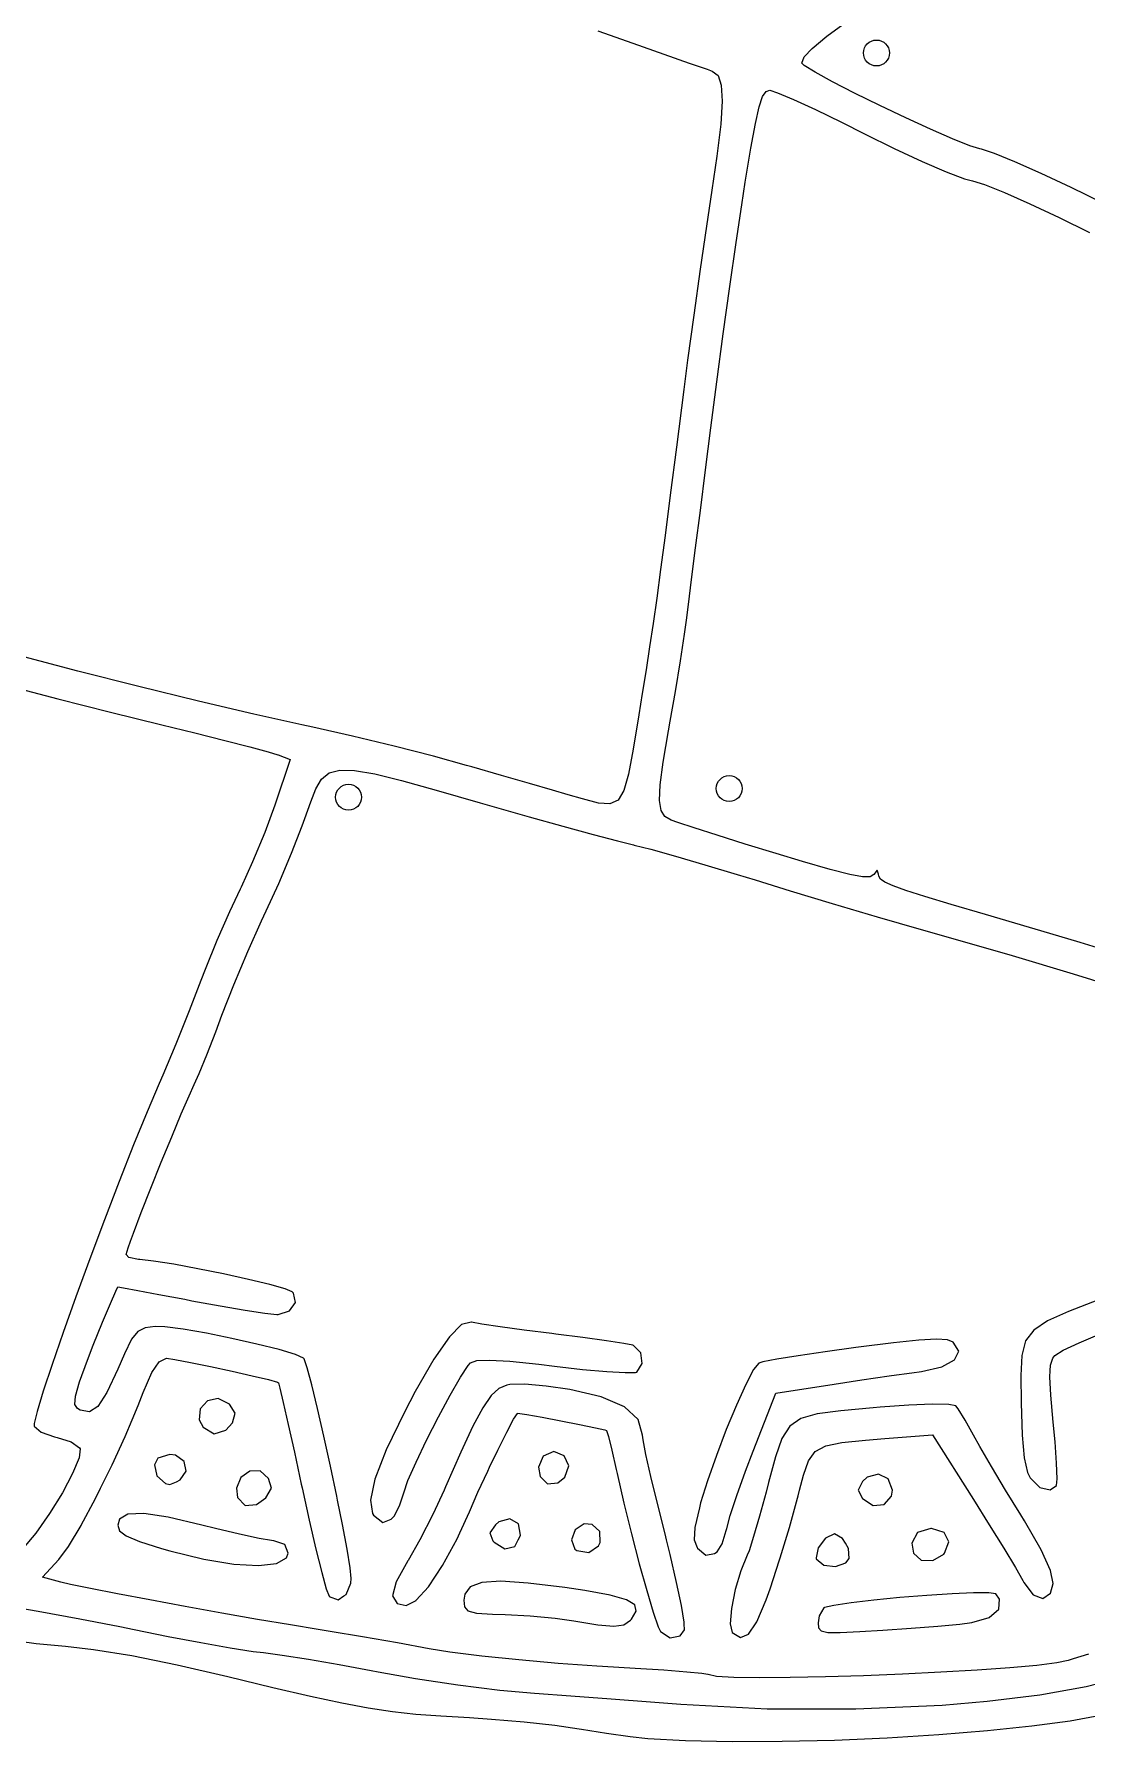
# Model space of a CAD drawing. Header units: inches. Extents: x -2.16 to 7.19, y -6.87 to -1.22.
# Drawn here: x 6.021 to 6.5, y -5.936 to -5.158 of the extents above; entities that cross this region are included whole.
import ezdxf

# ---------------------------------------------------------------- set-up
doc = ezdxf.new("R2010")
doc.units = ezdxf.units.IN
doc.header["$MEASUREMENT"] = 0
doc.layers.add('Front', color=13, linetype='CONTINUOUS', true_color=0xc83434)

msp = doc.modelspace()

# ---------------------------------------------------------------- linework, layer by layer
at = {"layer": 'Front', "linetype": 'CONTINUOUS'}
for p, q in [((6.38175, -5.15943), (6.389, -5.15403)), ((6.27748, -5.15688), (6.29335, -5.16253)), ((6.29335, -5.16253), (6.30749, -5.16754)), ((6.37501, -5.16495), (6.38175, -5.15943)), ((6.30749, -5.16754), (6.31904, -5.17163)), ((6.31904, -5.17163), (6.32715, -5.17447)), ((6.37029, -5.17167), (6.3714, -5.16883)), ((6.37142, -5.17282), (6.37029, -5.17167)), ((6.3714, -5.16883), (6.37501, -5.16495)), ((6.32715, -5.17447), (6.32955, -5.17529)), ((6.32955, -5.17529), (6.33215, -5.17734)), ((6.33215, -5.17734), (6.33366, -5.18171)), ((6.3763, -5.17585), (6.37142, -5.17282)), ((6.38423, -5.18016), (6.3763, -5.17585)), ((6.33366, -5.18171), (6.33408, -5.18892)), ((6.35092, -5.19152), (6.35247, -5.18691)), ((6.35247, -5.18691), (6.35403, -5.18463)), ((6.35403, -5.18463), (6.35569, -5.18405)), ((6.35569, -5.18405), (6.35927, -5.18514)), ((6.35927, -5.18514), (6.36646, -5.18818)), ((6.39434, -5.18534), (6.38423, -5.18016)), ((6.40574, -5.19096), (6.39434, -5.18534)), ((6.33408, -5.18892), (6.33342, -5.1995)), ((6.3492, -5.19912), (6.35092, -5.19152)), ((6.36646, -5.18818), (6.37645, -5.19278)), ((6.37645, -5.19278), (6.38841, -5.19857)), ((6.41756, -5.19659), (6.40574, -5.19096)), ((6.33342, -5.1995), (6.33166, -5.21399)), ((6.34714, -5.21037), (6.3492, -5.19912)), ((6.38841, -5.19857), (6.39887, -5.20382)), ((6.42891, -5.20181), (6.41756, -5.19659)), ((6.43892, -5.20619), (6.42891, -5.20181)), ((6.34456, -5.22592), (6.34714, -5.21037)), ((6.39887, -5.20382), (6.41236, -5.21049)), ((6.41236, -5.21049), (6.42508, -5.21642)), ((6.44669, -5.20932), (6.43892, -5.20619)), ((6.45136, -5.21076), (6.44669, -5.20932)), ((6.45202, -5.21089), (6.45136, -5.21076)), ((6.45791, -5.21286), (6.45202, -5.21089)), ((6.33166, -5.21399), (6.32934, -5.22955)), ((6.42508, -5.21642), (6.43605, -5.22117)), ((6.46724, -5.21668), (6.45791, -5.21286)), ((6.47918, -5.22196), (6.46724, -5.21668)), ((6.34295, -5.23619), (6.34456, -5.22592)), ((6.43605, -5.22117), (6.44428, -5.22431)), ((6.44428, -5.22431), (6.44799, -5.22534)), ((6.44799, -5.22534), (6.45347, -5.22701)), ((6.49287, -5.22835), (6.47918, -5.22196)), ((6.32934, -5.22955), (6.32685, -5.24598)), ((6.45347, -5.22701), (6.46247, -5.23062)), ((6.46247, -5.23062), (6.47408, -5.23575)), ((6.50748, -5.23546), (6.49287, -5.22835)), ((6.3404, -5.25338), (6.34295, -5.23619)), ((6.47408, -5.23575), (6.4874, -5.24201)), ((6.4874, -5.24201), (6.50115, -5.24881)), ((6.32685, -5.24598), (6.32401, -5.26555)), ((6.33755, -5.27338), (6.3404, -5.25338)), ((6.32401, -5.26555), (6.32109, -5.28647)), ((6.33457, -5.29494), (6.33755, -5.27338)), ((6.32109, -5.28647), (6.31833, -5.30691)), ((6.33163, -5.31683), (6.33457, -5.29494)), ((6.31833, -5.30691), (6.31659, -5.3203)), ((6.32891, -5.3378), (6.33163, -5.31683)), ((6.31659, -5.3203), (6.31326, -5.34653)), ((6.32648, -5.35695), (6.32891, -5.3378)), ((6.31326, -5.34653), (6.31044, -5.36848)), ((6.32413, -5.37544), (6.32648, -5.35695)), ((6.31044, -5.36848), (6.30807, -5.38681)), ((6.32198, -5.39238), (6.32413, -5.37544)), ((6.30807, -5.38681), (6.30603, -5.40222)), ((6.32013, -5.40691), (6.32198, -5.39238)), ((6.30603, -5.40222), (6.30424, -5.41535)), ((6.31869, -5.41818), (6.32013, -5.40691)), ((6.30424, -5.41535), (6.30261, -5.42691)), ((6.31778, -5.42534), (6.31869, -5.41818)), ((6.30261, -5.42691), (6.30103, -5.43755)), ((6.31689, -5.43171), (6.31778, -5.42534)), ((6.31502, -5.44394), (6.31689, -5.43171)), ((6.04088, -5.44852), (6.01394, -5.44142)), ((6.30103, -5.43755), (6.29943, -5.44796)), ((6.31275, -5.45782), (6.31502, -5.44394)), ((6.06862, -5.45558), (6.04088, -5.44852)), ((6.29943, -5.44796), (6.2977, -5.4588)), ((6.00859, -5.4551), (6.03175, -5.4612)), ((6.09579, -5.46225), (6.06862, -5.45558)), ((6.2977, -5.4588), (6.29613, -5.46842)), ((6.31039, -5.47141), (6.31275, -5.45782)), ((6.03175, -5.4612), (6.05566, -5.46726)), ((6.05566, -5.46726), (6.079, -5.47301)), ((6.12096, -5.46816), (6.09579, -5.46225)), ((6.079, -5.47301), (6.09406, -5.47671)), ((6.14275, -5.47297), (6.12096, -5.46816)), ((6.14779, -5.47405), (6.14275, -5.47297)), ((6.16575, -5.47813), (6.14779, -5.47405)), ((6.29613, -5.46842), (6.29357, -5.4841)), ((6.3096, -5.47581), (6.31039, -5.47141)), ((6.09406, -5.47671), (6.10773, -5.48015)), ((6.10773, -5.48015), (6.11915, -5.48309)), ((6.11915, -5.48309), (6.12749, -5.48533)), ((6.18471, -5.48273), (6.16575, -5.47813)), ((6.2027, -5.48734), (6.18471, -5.48273)), ((6.30719, -5.4901), (6.3096, -5.47581)), ((6.12749, -5.48533), (6.13187, -5.48665)), ((6.13751, -5.48883), (6.13049, -5.50956)), ((6.13187, -5.48665), (6.13201, -5.4867)), ((6.13201, -5.4867), (6.13751, -5.48883)), ((6.21775, -5.49149), (6.2027, -5.48734)), ((6.29357, -5.4841), (6.29147, -5.49544)), ((6.30581, -5.50042), (6.30719, -5.4901)), ((6.14915, -5.50217), (6.15176, -5.49778)), ((6.15176, -5.49778), (6.1552, -5.49495)), ((6.1552, -5.49495), (6.16, -5.49363)), ((6.16, -5.49363), (6.16673, -5.49379)), ((6.16673, -5.49379), (6.17593, -5.4954)), ((6.17593, -5.4954), (6.18815, -5.49842)), ((6.18815, -5.49842), (6.20394, -5.50282)), ((6.22008, -5.49217), (6.21775, -5.49149)), ((6.23359, -5.49609), (6.22008, -5.49217)), ((6.2463, -5.49978), (6.23359, -5.49609)), ((6.29147, -5.49544), (6.28934, -5.50301)), ((6.1468, -5.50813), (6.14915, -5.50217)), ((6.20394, -5.50282), (6.22386, -5.50856)), ((6.25688, -5.50285), (6.2463, -5.49978)), ((6.264, -5.50492), (6.25688, -5.50285)), ((6.27043, -5.5068), (6.264, -5.50492)), ((6.28934, -5.50301), (6.28666, -5.50736)), ((6.30549, -5.50748), (6.30581, -5.50042)), ((6.13049, -5.50956), (6.12589, -5.52204)), ((6.14417, -5.51571), (6.1468, -5.50813)), ((6.22386, -5.50856), (6.23025, -5.51041)), ((6.23025, -5.51041), (6.24621, -5.51496)), ((6.27771, -5.50869), (6.27043, -5.5068)), ((6.28295, -5.50906), (6.27771, -5.50869)), ((6.28666, -5.50736), (6.28295, -5.50906)), ((6.30622, -5.51202), (6.30549, -5.50748)), ((6.30801, -5.51477), (6.30622, -5.51202)), ((6.12589, -5.52204), (6.12037, -5.53544)), ((6.13807, -5.53149), (6.14297, -5.51902)), ((6.14297, -5.51902), (6.14417, -5.51571)), ((6.24621, -5.51496), (6.26158, -5.51925)), ((6.26158, -5.51925), (6.27531, -5.523)), ((6.31088, -5.51645), (6.30801, -5.51477)), ((6.31391, -5.51753), (6.31088, -5.51645)), ((6.32128, -5.51996), (6.31391, -5.51753)), ((6.3318, -5.52332), (6.32128, -5.51996)), ((6.27531, -5.523), (6.28637, -5.52592)), ((6.28637, -5.52592), (6.29373, -5.52773)), ((6.29373, -5.52773), (6.294, -5.52779)), ((6.294, -5.52779), (6.30161, -5.5297)), ((6.30161, -5.5297), (6.31275, -5.5328)), ((6.34456, -5.52733), (6.3318, -5.52332)), ((6.35867, -5.53169), (6.34456, -5.52733)), ((6.12037, -5.53544), (6.11507, -5.54701)), ((6.13222, -5.54523), (6.13807, -5.53149)), ((6.31275, -5.5328), (6.32622, -5.53672)), ((6.32622, -5.53672), (6.3408, -5.54113)), ((6.37056, -5.5353), (6.35867, -5.53169)), ((6.38315, -5.53895), (6.37056, -5.5353)), ((6.12646, -5.5578), (6.13222, -5.54523)), ((6.3408, -5.54113), (6.349, -5.54368)), ((6.349, -5.54368), (6.36505, -5.54863)), ((6.39208, -5.54123), (6.38315, -5.53895)), ((6.39795, -5.54228), (6.39208, -5.54123)), ((6.40139, -5.54223), (6.39795, -5.54228)), ((6.40301, -5.54122), (6.40139, -5.54223)), ((6.40461, -5.53926), (6.40301, -5.54122)), ((6.40522, -5.54098), (6.40461, -5.53926)), ((6.40534, -5.54199), (6.40522, -5.54098)), ((6.40613, -5.5433), (6.40534, -5.54199)), ((6.40811, -5.54469), (6.40613, -5.5433)), ((6.4118, -5.54636), (6.40811, -5.54469)), ((6.11467, -5.5478), (6.10976, -5.55825)), ((6.11507, -5.54701), (6.11467, -5.5478)), ((6.36505, -5.54863), (6.38416, -5.55438)), ((6.4177, -5.5485), (6.4118, -5.54636)), ((6.42635, -5.55127), (6.4177, -5.5485)), ((6.43825, -5.55487), (6.42635, -5.55127)), ((6.10976, -5.55825), (6.10413, -5.57122)), ((6.12435, -5.56227), (6.12646, -5.5578)), ((6.38416, -5.55438), (6.40458, -5.56042)), ((6.40458, -5.56042), (6.42455, -5.56622)), ((6.45392, -5.55947), (6.43825, -5.55487)), ((6.47388, -5.56527), (6.45392, -5.55947)), ((6.11811, -5.57631), (6.12435, -5.56227)), ((6.42455, -5.56622), (6.43799, -5.57005)), ((6.47913, -5.5668), (6.47388, -5.56527)), ((6.49704, -5.57217), (6.47913, -5.5668)), ((6.10413, -5.57122), (6.09875, -5.5845)), ((6.11175, -5.59151), (6.11811, -5.57631)), ((6.43799, -5.57005), (6.46599, -5.5781)), ((6.51669, -5.57824), (6.49704, -5.57217)), ((6.46599, -5.5781), (6.49374, -5.58643)), ((6.09682, -5.58954), (6.09154, -5.60325)), ((6.09875, -5.5845), (6.09682, -5.58954)), ((6.10639, -5.6053), (6.11175, -5.59151)), ((6.49374, -5.58643), (6.52193, -5.59525)), ((6.09154, -5.60325), (6.0854, -5.61848)), ((6.10355, -5.61286), (6.10639, -5.6053)), ((6.09949, -5.62335), (6.10355, -5.61286)), ((6.0854, -5.61848), (6.0795, -5.63254)), ((6.09605, -5.63181), (6.09949, -5.62335)), ((6.07784, -5.63636), (6.07233, -5.64927)), ((6.0795, -5.63254), (6.07784, -5.63636)), ((6.09141, -5.64201), (6.09378, -5.6369)), ((6.09378, -5.6369), (6.09605, -5.63181)), ((6.08786, -5.65026), (6.09141, -5.64201)), ((6.07233, -5.64927), (6.06618, -5.66437)), ((6.08353, -5.66067), (6.08786, -5.65026)), ((6.0788, -5.67227), (6.08353, -5.66067)), ((6.06618, -5.66437), (6.05963, -5.681)), ((6.07406, -5.68409), (6.0788, -5.67227)), ((6.05963, -5.681), (6.0529, -5.69851)), ((6.06969, -5.69516), (6.07406, -5.68409)), ((6.0529, -5.69851), (6.04625, -5.71626)), ((6.0661, -5.70452), (6.06969, -5.69516)), ((6.06365, -5.7112), (6.06473, -5.70825)), ((6.06473, -5.70825), (6.0661, -5.70452)), ((6.04625, -5.71626), (6.0399, -5.73359)), ((6.06275, -5.71424), (6.06365, -5.7112)), ((6.06399, -5.71568), (6.06275, -5.71424)), ((6.06838, -5.71656), (6.06399, -5.71568)), ((6.06909, -5.71657), (6.06838, -5.71656)), ((6.07531, -5.71725), (6.06909, -5.71657)), ((6.08448, -5.71872), (6.07531, -5.71725)), ((6.09547, -5.72076), (6.08448, -5.71872)), ((6.10717, -5.72313), (6.09547, -5.72076)), ((6.11843, -5.72559), (6.10717, -5.72313)), ((6.05561, -5.73659), (6.05806, -5.73093)), ((6.05806, -5.73093), (6.05901, -5.72905)), ((6.05901, -5.72905), (6.06154, -5.72948)), ((6.06154, -5.72948), (6.06806, -5.73068)), ((6.06806, -5.73068), (6.07767, -5.73247)), ((6.12814, -5.72791), (6.11843, -5.72559)), ((6.13518, -5.72986), (6.12814, -5.72791)), ((6.13841, -5.7312), (6.13518, -5.72986)), ((6.13895, -5.73182), (6.13841, -5.7312)), ((6.13987, -5.73613), (6.13895, -5.73182)), ((6.0399, -5.73359), (6.03409, -5.74985)), ((6.05208, -5.74513), (6.05561, -5.73659)), ((6.07767, -5.73247), (6.08944, -5.73467)), ((6.08944, -5.73467), (6.09275, -5.7353)), ((6.09275, -5.7353), (6.10554, -5.73762)), ((6.10554, -5.73762), (6.11698, -5.73956)), ((6.11698, -5.73956), (6.12598, -5.74092)), ((6.13718, -5.73992), (6.13987, -5.73613)), ((6.50525, -5.73494), (6.49172, -5.74022)), ((6.04786, -5.75563), (6.05208, -5.74513)), ((6.07595, -5.74703), (6.07139, -5.74767)), ((6.08046, -5.7472), (6.07595, -5.74703)), ((6.0888, -5.74831), (6.08046, -5.7472)), ((6.12598, -5.74092), (6.13139, -5.74153)), ((6.13139, -5.74153), (6.13192, -5.74155)), ((6.13192, -5.74155), (6.13718, -5.73992)), ((6.21549, -5.74617), (6.20989, -5.75177)), ((6.21974, -5.74502), (6.21549, -5.74617)), ((6.22003, -5.7451), (6.21974, -5.74502)), ((6.22465, -5.74593), (6.22003, -5.7451)), ((6.23299, -5.74718), (6.22465, -5.74593)), ((6.24397, -5.74867), (6.23299, -5.74718)), ((6.48214, -5.74449), (6.47584, -5.74865)), ((6.49172, -5.74022), (6.48214, -5.74449)), ((6.03409, -5.74985), (6.02906, -5.7644)), ((6.06529, -5.7529), (6.06205, -5.75945)), ((6.06812, -5.7493), (6.06529, -5.7529)), ((6.07139, -5.74767), (6.06812, -5.7493)), ((6.09935, -5.75016), (6.0888, -5.74831)), ((6.11093, -5.75249), (6.09935, -5.75016)), ((6.12232, -5.75504), (6.11093, -5.75249)), ((6.13236, -5.75757), (6.12232, -5.75504)), ((6.20989, -5.75177), (6.20288, -5.7619)), ((6.2565, -5.75027), (6.24397, -5.74867)), ((6.25832, -5.7505), (6.2565, -5.75027)), ((6.27071, -5.7521), (6.25832, -5.7505)), ((6.28142, -5.75358), (6.27071, -5.7521)), ((6.28933, -5.7548), (6.28142, -5.75358)), ((6.29338, -5.75558), (6.28933, -5.7548)), ((6.41198, -5.75448), (6.39611, -5.75648)), ((6.4236, -5.75329), (6.41198, -5.75448)), ((6.43158, -5.75286), (6.4236, -5.75329)), ((6.43655, -5.75316), (6.43158, -5.75286)), ((6.43913, -5.75415), (6.43655, -5.75316)), ((6.44168, -5.75823), (6.43913, -5.75415)), ((6.47216, -5.7536), (6.47042, -5.76022)), ((6.47584, -5.74865), (6.47216, -5.7536)), ((6.48928, -5.7579), (6.49653, -5.75442)), ((6.49653, -5.75442), (6.506, -5.75039)), ((6.04158, -5.77227), (6.0452, -5.76239)), ((6.0452, -5.76239), (6.04786, -5.75563)), ((6.06205, -5.75945), (6.05899, -5.76655)), ((6.07446, -5.76805), (6.07781, -5.76308)), ((6.07781, -5.76308), (6.0811, -5.76155)), ((6.0811, -5.76155), (6.08118, -5.76155)), ((6.08118, -5.76155), (6.08498, -5.76205)), ((6.08498, -5.76205), (6.09208, -5.76338)), ((6.13984, -5.75982), (6.13236, -5.75757)), ((6.14358, -5.76153), (6.13984, -5.75982)), ((6.14378, -5.76183), (6.14358, -5.76153)), ((6.14518, -5.76587), (6.14378, -5.76183)), ((6.20288, -5.7619), (6.19439, -5.77664)), ((6.21951, -5.76362), (6.22243, -5.76259)), ((6.22243, -5.76259), (6.22819, -5.76234)), ((6.22819, -5.76234), (6.2374, -5.76289)), ((6.2374, -5.76289), (6.25067, -5.76427)), ((6.29369, -5.75568), (6.29338, -5.75558)), ((6.29697, -5.75902), (6.29369, -5.75568)), ((6.2976, -5.76394), (6.29697, -5.75902)), ((6.35888, -5.76197), (6.35257, -5.76316)), ((6.36862, -5.76038), (6.35888, -5.76197)), ((6.3809, -5.75856), (6.36862, -5.76038)), ((6.39481, -5.75665), (6.3809, -5.75856)), ((6.39611, -5.75648), (6.39481, -5.75665)), ((6.43401, -5.76543), (6.43984, -5.76217)), ((6.43984, -5.76217), (6.44168, -5.75823)), ((6.47042, -5.76022), (6.46995, -5.7694)), ((6.48346, -5.76467), (6.48452, -5.76151)), ((6.48452, -5.76151), (6.4855, -5.76027)), ((6.4855, -5.76027), (6.48928, -5.7579)), ((6.02906, -5.7644), (6.02504, -5.77658)), ((6.05899, -5.76655), (6.05407, -5.77715)), ((6.07058, -5.77717), (6.07446, -5.76805)), ((6.09208, -5.76338), (6.10119, -5.76525)), ((6.10119, -5.76525), (6.111, -5.76737)), ((6.111, -5.76737), (6.12021, -5.76946)), ((6.12021, -5.76946), (6.12753, -5.77125)), ((6.14728, -5.77368), (6.14518, -5.76587)), ((6.21024, -5.77829), (6.21496, -5.77009)), ((6.21496, -5.77009), (6.21847, -5.76478)), ((6.21847, -5.76478), (6.21951, -5.76362)), ((6.25067, -5.76427), (6.25776, -5.76512)), ((6.25776, -5.76512), (6.27053, -5.76657)), ((6.27053, -5.76657), (6.28158, -5.76758)), ((6.28158, -5.76758), (6.28993, -5.76808)), ((6.28993, -5.76808), (6.29462, -5.768)), ((6.29462, -5.768), (6.29519, -5.76784)), ((6.29519, -5.76784), (6.2976, -5.76394)), ((6.34837, -5.76669), (6.34484, -5.77342)), ((6.35073, -5.76368), (6.34837, -5.76669)), ((6.35257, -5.76316), (6.35073, -5.76368)), ((6.39764, -5.77136), (6.41002, -5.76954)), ((6.41002, -5.76954), (6.41105, -5.7694)), ((6.41105, -5.7694), (6.42034, -5.7681)), ((6.42034, -5.7681), (6.42472, -5.76752)), ((6.42472, -5.76752), (6.43401, -5.76543)), ((6.46995, -5.7694), (6.47008, -5.78178)), ((6.48315, -5.76994), (6.48331, -5.76722)), ((6.48358, -5.77829), (6.48315, -5.76994)), ((6.48331, -5.76722), (6.48346, -5.76467)), ((6.02504, -5.77658), (6.02228, -5.78573)), ((6.03974, -5.77872), (6.04158, -5.77227)), ((6.05407, -5.77715), (6.04993, -5.78343)), ((6.06832, -5.78298), (6.07058, -5.77717)), ((6.12753, -5.77125), (6.13166, -5.77244)), ((6.13166, -5.77244), (6.13209, -5.77265)), ((6.13209, -5.77265), (6.13277, -5.77512)), ((6.13277, -5.77512), (6.13432, -5.78174)), ((6.14987, -5.78435), (6.14728, -5.77368)), ((6.19439, -5.77664), (6.18945, -5.78601)), ((6.20491, -5.78825), (6.21024, -5.77829)), ((6.22893, -5.77855), (6.22511, -5.78406)), ((6.23244, -5.7753), (6.22893, -5.77855)), ((6.23598, -5.77372), (6.23244, -5.7753)), ((6.23737, -5.77348), (6.23598, -5.77372)), ((6.24427, -5.77339), (6.23737, -5.77348)), ((6.25392, -5.77419), (6.24427, -5.77339)), ((6.26473, -5.77574), (6.25392, -5.77419)), ((6.27905, -5.77907), (6.26473, -5.77574)), ((6.34484, -5.77342), (6.34056, -5.78287)), ((6.34812, -5.80385), (6.35848, -5.7774)), ((6.35848, -5.7774), (6.38499, -5.77328)), ((6.38499, -5.77328), (6.39764, -5.77136)), ((6.48471, -5.79064), (6.48358, -5.77829)), ((6.02228, -5.78573), (6.02101, -5.79123)), ((6.03949, -5.78251), (6.03974, -5.77872)), ((6.04064, -5.78437), (6.03949, -5.78251)), ((6.04189, -5.7851), (6.04064, -5.78437)), ((6.04605, -5.78591), (6.04189, -5.7851)), ((6.04993, -5.78343), (6.04605, -5.78591)), ((6.06556, -5.78949), (6.06832, -5.78298)), ((6.09648, -5.7845), (6.09603, -5.78949)), ((6.09979, -5.78092), (6.09648, -5.7845)), ((6.10465, -5.77988), (6.09979, -5.78092)), ((6.10978, -5.7825), (6.10465, -5.77988)), ((6.11244, -5.78654), (6.10978, -5.7825)), ((6.13432, -5.78174), (6.13658, -5.79173)), ((6.15276, -5.79696), (6.14987, -5.78435)), ((6.18945, -5.78601), (6.18118, -5.80318)), ((6.22511, -5.78406), (6.22061, -5.79243)), ((6.28961, -5.78362), (6.27905, -5.77907)), ((6.29576, -5.7894), (6.28961, -5.78362)), ((6.34056, -5.78287), (6.33594, -5.79401)), ((6.38801, -5.78545), (6.37732, -5.78681)), ((6.4028, -5.78413), (6.38801, -5.78545)), ((6.40588, -5.78387), (6.4028, -5.78413)), ((6.41907, -5.78293), (6.40588, -5.78387)), ((6.42977, -5.78249), (6.41907, -5.78293)), ((6.43715, -5.78257), (6.42977, -5.78249)), ((6.4404, -5.78319), (6.43715, -5.78257)), ((6.44148, -5.78459), (6.4404, -5.78319)), ((6.44466, -5.78968), (6.44148, -5.78459)), ((6.47008, -5.78178), (6.47056, -5.79654)), ((6.02101, -5.79123), (6.021, -5.7924)), ((6.021, -5.7924), (6.02416, -5.79514)), ((6.06235, -5.79708), (6.06556, -5.78949)), ((6.09603, -5.78949), (6.09787, -5.79294)), ((6.09787, -5.79294), (6.10286, -5.7959)), ((6.10818, -5.79434), (6.11119, -5.79097)), ((6.11119, -5.79097), (6.11244, -5.78654)), ((6.13658, -5.79173), (6.13936, -5.80436)), ((6.19954, -5.79882), (6.20491, -5.78825)), ((6.22061, -5.79243), (6.21508, -5.80425)), ((6.236, -5.79514), (6.23915, -5.7892)), ((6.23915, -5.7892), (6.24083, -5.78663)), ((6.24083, -5.78663), (6.24092, -5.7866)), ((6.24092, -5.7866), (6.24508, -5.78719)), ((6.24508, -5.78719), (6.25212, -5.78842)), ((6.25212, -5.78842), (6.26064, -5.79001)), ((6.26064, -5.79001), (6.26919, -5.79168)), ((6.26919, -5.79168), (6.27635, -5.79316)), ((6.27635, -5.79316), (6.2807, -5.79418)), ((6.2807, -5.79418), (6.28137, -5.79441)), ((6.29775, -5.79658), (6.29576, -5.7894)), ((6.33594, -5.79401), (6.3314, -5.80582)), ((6.36478, -5.79241), (6.36121, -5.798)), ((6.36987, -5.78891), (6.36478, -5.79241)), ((6.37732, -5.78681), (6.36987, -5.78891)), ((6.4485, -5.79659), (6.44466, -5.78968)), ((6.48554, -5.79958), (6.48471, -5.79064)), ((6.02416, -5.79514), (6.03018, -5.79735)), ((6.03018, -5.79735), (6.03144, -5.79762)), ((6.03144, -5.79762), (6.03775, -5.7996)), ((6.03775, -5.7996), (6.04158, -5.80229)), ((6.0564, -5.81), (6.06235, -5.79708)), ((6.10286, -5.7959), (6.10818, -5.79434)), ((6.15575, -5.81059), (6.15276, -5.79696)), ((6.19473, -5.80886), (6.19954, -5.79882)), ((6.23189, -5.80338), (6.236, -5.79514)), ((6.28137, -5.79441), (6.28224, -5.79711)), ((6.28224, -5.79711), (6.28382, -5.80343)), ((6.29803, -5.79874), (6.29775, -5.79658)), ((6.29936, -5.8054), (6.29803, -5.79874)), ((6.36121, -5.798), (6.35828, -5.80635)), ((6.37642, -5.80403), (6.38117, -5.80143)), ((6.38117, -5.80143), (6.38851, -5.79988)), ((6.38851, -5.79988), (6.39935, -5.79878)), ((6.39935, -5.79878), (6.40813, -5.79808)), ((6.40813, -5.79808), (6.42976, -5.79633)), ((6.42976, -5.79633), (6.4484, -5.82581)), ((6.45129, -5.80166), (6.4485, -5.79659)), ((6.45658, -5.81078), (6.45129, -5.80166)), ((6.47056, -5.79654), (6.47153, -5.80694)), ((6.48623, -5.80935), (6.48554, -5.79958)), ((6.04134, -5.80694), (6.03843, -5.81397)), ((6.04184, -5.80278), (6.04134, -5.80694)), ((6.04158, -5.80229), (6.04184, -5.80278)), ((6.07728, -5.80698), (6.07567, -5.81)), ((6.08275, -5.8053), (6.07728, -5.80698)), ((6.08523, -5.80566), (6.08275, -5.8053)), ((6.08917, -5.80859), (6.08523, -5.80566)), ((6.09013, -5.81293), (6.08917, -5.80859)), ((6.13936, -5.80436), (6.1425, -5.81885)), ((6.18118, -5.80318), (6.17602, -5.81655)), ((6.19105, -5.81723), (6.19473, -5.80886)), ((6.21508, -5.80425), (6.20819, -5.8201)), ((6.22823, -5.81106), (6.23189, -5.80338)), ((6.25251, -5.80608), (6.25046, -5.81106)), ((6.25741, -5.80405), (6.25251, -5.80608)), ((6.26221, -5.806), (6.25741, -5.80405)), ((6.26421, -5.81054), (6.26221, -5.806)), ((6.28382, -5.80343), (6.28581, -5.81214)), ((6.30161, -5.81535), (6.29936, -5.8054)), ((6.3314, -5.80582), (6.32737, -5.81729)), ((6.34467, -5.81291), (6.34812, -5.80385)), ((6.35828, -5.80635), (6.35514, -5.81815)), ((6.37105, -5.81481), (6.37335, -5.80829)), ((6.37335, -5.80829), (6.37642, -5.80403)), ((6.47153, -5.80694), (6.47306, -5.81361)), ((6.48646, -5.81637), (6.48623, -5.80935)), ((6.03843, -5.81397), (6.03376, -5.82275)), ((6.05119, -5.82063), (6.05568, -5.81156)), ((6.05568, -5.81156), (6.0564, -5.81)), ((6.07567, -5.81), (6.07676, -5.81503)), ((6.07676, -5.81503), (6.08067, -5.81854)), ((6.0857, -5.81781), (6.08737, -5.81683)), ((6.08737, -5.81683), (6.09013, -5.81293)), ((6.11502, -5.81582), (6.11295, -5.82063)), ((6.11908, -5.81291), (6.11502, -5.81582)), ((6.12373, -5.81275), (6.11908, -5.81291)), ((6.12758, -5.81622), (6.12373, -5.81275)), ((6.12888, -5.8207), (6.12758, -5.81622)), ((6.15864, -5.82433), (6.15575, -5.81059)), ((6.17602, -5.81655), (6.17394, -5.82621)), ((6.18911, -5.82278), (6.19105, -5.81723)), ((6.22291, -5.82258), (6.22736, -5.81289)), ((6.22736, -5.81289), (6.22823, -5.81106)), ((6.25046, -5.81106), (6.25116, -5.8153)), ((6.25116, -5.8153), (6.25451, -5.81864)), ((6.25931, -5.81818), (6.26249, -5.81561)), ((6.26249, -5.81561), (6.26421, -5.81054)), ((6.28581, -5.81214), (6.28623, -5.81405)), ((6.28623, -5.81405), (6.2893, -5.82754)), ((6.30457, -5.82766), (6.30161, -5.81535)), ((6.32737, -5.81729), (6.32425, -5.82741)), ((6.34071, -5.82397), (6.34467, -5.81291)), ((6.36927, -5.82166), (6.37105, -5.81481)), ((6.40002, -5.8157), (6.39785, -5.81768)), ((6.40522, -5.8143), (6.40002, -5.8157)), ((6.40964, -5.81642), (6.40522, -5.8143)), ((6.4115, -5.82155), (6.40964, -5.81642)), ((6.46306, -5.82162), (6.45658, -5.81078)), ((6.47306, -5.81361), (6.47419, -5.81592)), ((6.47419, -5.81592), (6.47868, -5.82036)), ((6.4862, -5.81954), (6.48646, -5.81637)), ((6.03376, -5.82275), (6.02796, -5.83218)), ((6.04881, -5.82542), (6.05119, -5.82063)), ((6.08067, -5.81854), (6.08275, -5.81897)), ((6.08275, -5.81897), (6.0857, -5.81781)), ((6.11295, -5.82063), (6.11353, -5.82496)), ((6.11353, -5.82496), (6.11696, -5.82857)), ((6.12209, -5.82814), (6.12632, -5.82512)), ((6.12632, -5.82512), (6.12888, -5.8207)), ((6.1425, -5.81885), (6.14285, -5.82047)), ((6.14285, -5.82047), (6.14612, -5.83527)), ((6.15902, -5.82621), (6.15864, -5.82433)), ((6.18719, -5.82878), (6.18911, -5.82278)), ((6.20757, -5.82155), (6.20242, -5.83275)), ((6.20819, -5.8201), (6.20757, -5.82155)), ((6.21905, -5.83142), (6.22291, -5.82258)), ((6.25451, -5.81864), (6.25931, -5.81818)), ((6.3377, -5.83314), (6.34071, -5.82397)), ((6.35401, -5.82254), (6.35109, -5.83337)), ((6.35514, -5.81815), (6.35401, -5.82254)), ((6.36464, -5.83859), (6.36835, -5.82521)), ((6.36835, -5.82521), (6.36861, -5.82419)), ((6.36861, -5.82419), (6.36927, -5.82166)), ((6.39785, -5.81768), (6.39589, -5.82166)), ((6.39589, -5.82166), (6.39785, -5.82542)), ((6.40781, -5.82806), (6.41107, -5.82426)), ((6.41107, -5.82426), (6.4115, -5.82155)), ((6.46991, -5.8328), (6.46306, -5.82162)), ((6.47868, -5.82036), (6.48334, -5.82148)), ((6.48334, -5.82148), (6.4862, -5.81954)), ((6.02796, -5.83218), (6.02166, -5.84115)), ((6.04228, -5.83761), (6.04881, -5.82542)), ((6.06351, -5.83254), (6.05974, -5.83482)), ((6.07078, -5.83222), (6.06351, -5.83254)), ((6.08193, -5.83387), (6.07078, -5.83222)), ((6.11696, -5.82857), (6.12209, -5.82814)), ((6.16124, -5.83724), (6.15902, -5.82621)), ((6.17394, -5.82621), (6.17491, -5.83227)), ((6.17491, -5.83227), (6.17541, -5.83299)), ((6.17541, -5.83299), (6.17958, -5.83628)), ((6.18475, -5.83341), (6.18719, -5.82878)), ((6.20242, -5.83275), (6.19651, -5.84424)), ((6.21464, -5.84108), (6.21905, -5.83142)), ((6.2893, -5.82754), (6.29275, -5.84155)), ((6.30803, -5.84142), (6.30457, -5.82766)), ((6.32366, -5.82964), (6.32166, -5.83865)), ((6.32425, -5.82741), (6.32366, -5.82964)), ((6.33612, -5.83905), (6.3377, -5.83314)), ((6.39785, -5.82542), (6.40281, -5.82861)), ((6.40281, -5.82861), (6.40781, -5.82806)), ((6.4484, -5.82581), (6.45561, -5.83732)), ((6.47159, -5.83553), (6.46991, -5.8328)), ((6.03652, -5.84726), (6.04225, -5.83766)), ((6.04225, -5.83766), (6.04228, -5.83761)), ((6.05974, -5.83482), (6.059, -5.83761)), ((6.059, -5.83761), (6.05984, -5.84013)), ((6.05984, -5.84013), (6.06288, -5.84245)), ((6.09731, -5.83747), (6.08193, -5.83387)), ((6.10353, -5.83905), (6.09731, -5.83747)), ((6.11437, -5.84164), (6.10353, -5.83905)), ((6.14612, -5.83527), (6.14918, -5.84841)), ((6.16334, -5.84842), (6.16124, -5.83724)), ((6.17958, -5.83628), (6.18341, -5.83485)), ((6.18341, -5.83485), (6.18475, -5.83341)), ((6.2309, -5.83733), (6.22831, -5.84108)), ((6.23244, -5.83604), (6.2309, -5.83733)), ((6.23746, -5.83463), (6.23244, -5.83604)), ((6.24129, -5.83689), (6.23746, -5.83463)), ((6.2423, -5.84214), (6.24129, -5.83689)), ((6.26714, -5.83964), (6.26553, -5.84422)), ((6.27123, -5.83695), (6.26714, -5.83964)), ((6.27481, -5.83717), (6.27123, -5.83695)), ((6.27844, -5.84038), (6.27481, -5.83717)), ((6.27858, -5.8455), (6.27844, -5.84038)), ((6.32166, -5.83865), (6.32136, -5.84425)), ((6.334, -5.84611), (6.33594, -5.83993)), ((6.33594, -5.83993), (6.33612, -5.83905)), ((6.35109, -5.83337), (6.34838, -5.84266)), ((6.36047, -5.85242), (6.36464, -5.83859)), ((6.429, -5.83905), (6.42295, -5.84093)), ((6.42935, -5.83905), (6.429, -5.83905)), ((6.43504, -5.84088), (6.42935, -5.83905)), ((6.43725, -5.84509), (6.43504, -5.84088)), ((6.45561, -5.83732), (6.46219, -5.84803)), ((6.47916, -5.84872), (6.47159, -5.83553)), ((6.02166, -5.84115), (6.01595, -5.84807)), ((6.03211, -5.85322), (6.03652, -5.84726)), ((6.06288, -5.84245), (6.06894, -5.84498)), ((6.06894, -5.84498), (6.07882, -5.84812)), ((6.07882, -5.84812), (6.08275, -5.84927)), ((6.12335, -5.84357), (6.11437, -5.84164)), ((6.129, -5.84453), (6.12335, -5.84357)), ((6.12996, -5.84464), (6.129, -5.84453)), ((6.13505, -5.8464), (6.12996, -5.84464)), ((6.1365, -5.8503), (6.13505, -5.8464)), ((6.14918, -5.84841), (6.15184, -5.85909)), ((6.16474, -5.85695), (6.16334, -5.84842)), ((6.19651, -5.84424), (6.19112, -5.85356)), ((6.20678, -5.85597), (6.2134, -5.84379)), ((6.2134, -5.84379), (6.21464, -5.84108)), ((6.22831, -5.84108), (6.22975, -5.84467)), ((6.22975, -5.84467), (6.23024, -5.84528)), ((6.23024, -5.84528), (6.23511, -5.84839)), ((6.23511, -5.84839), (6.23969, -5.84724)), ((6.23969, -5.84724), (6.24127, -5.84422)), ((6.24127, -5.84422), (6.24228, -5.84228)), ((6.24228, -5.84228), (6.2423, -5.84214)), ((6.26553, -5.84422), (6.26701, -5.84843)), ((6.26701, -5.84843), (6.26791, -5.84914)), ((6.27332, -5.85002), (6.27781, -5.84698)), ((6.27781, -5.84698), (6.27858, -5.8455)), ((6.29275, -5.84155), (6.2963, -5.85514)), ((6.30873, -5.84425), (6.30803, -5.84142)), ((6.31039, -5.8509), (6.30873, -5.84425)), ((6.32136, -5.84425), (6.32268, -5.8477)), ((6.32268, -5.8477), (6.32288, -5.84795)), ((6.32288, -5.84795), (6.32668, -5.8512)), ((6.33174, -5.84963), (6.334, -5.84611)), ((6.34838, -5.84266), (6.34628, -5.84915)), ((6.37771, -5.84793), (6.37675, -5.85242)), ((6.38107, -5.84353), (6.37771, -5.84793)), ((6.38513, -5.84155), (6.38107, -5.84353)), ((6.38884, -5.84358), (6.38513, -5.84155)), ((6.39018, -5.84581), (6.38884, -5.84358)), ((6.39159, -5.84815), (6.39018, -5.84581)), ((6.39186, -5.85277), (6.39159, -5.84815)), ((6.42295, -5.84093), (6.42043, -5.84581)), ((6.42043, -5.84581), (6.42116, -5.8503)), ((6.43523, -5.85033), (6.43725, -5.84509)), ((6.46219, -5.84803), (6.46749, -5.85688)), ((6.02466, -5.86115), (6.03211, -5.85322)), ((6.08275, -5.84927), (6.09812, -5.85309)), ((6.09812, -5.85309), (6.11177, -5.85532)), ((6.11177, -5.85532), (6.12305, -5.85596)), ((6.12305, -5.85596), (6.13129, -5.85499)), ((6.13129, -5.85499), (6.13582, -5.85239)), ((6.13582, -5.85239), (6.1365, -5.8503)), ((6.19102, -5.85371), (6.18568, -5.86332)), ((6.19112, -5.85356), (6.19102, -5.85371)), ((6.2004, -5.86555), (6.20678, -5.85597)), ((6.26791, -5.84914), (6.27332, -5.85002)), ((6.2963, -5.85514), (6.29969, -5.86734)), ((6.31333, -5.86361), (6.31039, -5.8509)), ((6.32668, -5.8512), (6.33057, -5.85037)), ((6.33057, -5.85037), (6.33174, -5.84963)), ((6.34542, -5.85123), (6.34247, -5.8583)), ((6.34628, -5.84915), (6.34542, -5.85123)), ((6.35589, -5.86655), (6.36019, -5.85338)), ((6.36019, -5.85338), (6.36047, -5.85242)), ((6.37675, -5.85242), (6.37688, -5.85287)), ((6.37688, -5.85287), (6.38024, -5.85577)), ((6.38024, -5.85577), (6.38555, -5.85639)), ((6.38555, -5.85639), (6.39033, -5.85472)), ((6.39033, -5.85472), (6.39186, -5.85277)), ((6.42116, -5.8503), (6.42459, -5.85346)), ((6.42459, -5.85346), (6.42987, -5.85362)), ((6.42987, -5.85362), (6.43485, -5.85076)), ((6.43485, -5.85076), (6.43523, -5.85033)), ((6.48354, -5.85824), (6.47916, -5.84872)), ((6.03308, -5.86347), (6.02466, -5.86115)), ((6.03743, -5.8645), (6.03308, -5.86347)), ((6.15184, -5.85909), (6.1539, -5.86653)), ((6.16297, -5.8691), (6.16511, -5.86389)), ((6.16525, -5.8619), (6.16474, -5.85695)), ((6.16511, -5.86389), (6.16525, -5.8619)), ((6.18568, -5.86332), (6.18405, -5.86977)), ((6.22465, -5.86362), (6.21936, -5.86555)), ((6.23325, -5.86309), (6.22465, -5.86362)), ((6.24568, -5.86389), (6.23325, -5.86309)), ((6.26244, -5.86596), (6.24568, -5.86389)), ((6.31551, -5.87417), (6.31333, -5.86361)), ((6.34247, -5.8583), (6.34001, -5.86688)), ((6.46749, -5.85688), (6.47088, -5.8628)), ((6.47088, -5.8628), (6.47129, -5.86358)), ((6.47129, -5.86358), (6.47565, -5.86934)), ((6.48342, -5.86849), (6.48471, -5.86403)), ((6.48471, -5.86403), (6.48354, -5.85824)), ((6.04652, -5.86639), (6.03743, -5.8645)), ((6.05888, -5.86881), (6.04652, -5.86639)), ((6.07358, -5.8716), (6.05888, -5.86881)), ((6.08973, -5.87458), (6.07358, -5.8716)), ((6.1539, -5.86653), (6.15516, -5.86993)), ((6.15516, -5.86993), (6.15522, -5.87)), ((6.15522, -5.87), (6.15924, -5.87149)), ((6.15924, -5.87149), (6.16193, -5.86977)), ((6.16193, -5.86977), (6.16297, -5.8691)), ((6.18405, -5.86977), (6.18611, -5.87326)), ((6.19021, -5.87405), (6.19471, -5.87181)), ((6.19471, -5.87181), (6.19485, -5.87165)), ((6.19485, -5.87165), (6.2004, -5.86555)), ((6.21687, -5.86893), (6.2165, -5.87165)), ((6.2165, -5.87165), (6.21679, -5.87471)), ((6.21936, -5.86555), (6.21687, -5.86893)), ((6.2715, -5.86729), (6.26244, -5.86596)), ((6.28314, -5.8694), (6.2715, -5.86729)), ((6.29058, -5.87152), (6.28314, -5.8694)), ((6.29433, -5.87389), (6.29058, -5.87152)), ((6.29969, -5.86734), (6.30267, -5.87722)), ((6.34001, -5.86688), (6.33834, -5.87545)), ((6.34985, -5.88155), (6.35411, -5.87153)), ((6.35411, -5.87153), (6.35589, -5.86655)), ((6.40311, -5.87168), (6.39272, -5.87288)), ((6.41495, -5.87053), (6.40311, -5.87168)), ((6.42717, -5.86954), (6.41495, -5.87053)), ((6.43871, -5.86878), (6.42717, -5.86954)), ((6.4485, -5.86835), (6.43871, -5.86878)), ((6.45545, -5.86833), (6.4485, -5.86835)), ((6.45852, -5.86881), (6.45545, -5.86833)), ((6.46028, -5.87131), (6.45852, -5.86881)), ((6.46, -5.87582), (6.46028, -5.87131)), ((6.47565, -5.86934), (6.48002, -5.87099)), ((6.48002, -5.87099), (6.48342, -5.86849)), ((6.00504, -5.87369), (6.02282, -5.87674)), ((6.02282, -5.87674), (6.04172, -5.88021)), ((6.10638, -5.87758), (6.08973, -5.87458)), ((6.12263, -5.88043), (6.10638, -5.87758)), ((6.18611, -5.87326), (6.19021, -5.87405)), ((6.21679, -5.87471), (6.21836, -5.87655)), ((6.21836, -5.87655), (6.22226, -5.87754)), ((6.22226, -5.87754), (6.22955, -5.87803)), ((6.22955, -5.87803), (6.23525, -5.87823)), ((6.23525, -5.87823), (6.24666, -5.87886)), ((6.24666, -5.87886), (6.25809, -5.87993)), ((6.29273, -5.88033), (6.29488, -5.87675)), ((6.29488, -5.87675), (6.29433, -5.87389)), ((6.30267, -5.87722), (6.30497, -5.88381)), ((6.31674, -5.88169), (6.31551, -5.87417)), ((6.33834, -5.87545), (6.33776, -5.88245)), ((6.37822, -5.87879), (6.37775, -5.88205)), ((6.38036, -5.87523), (6.37822, -5.87879)), ((6.38059, -5.87511), (6.38036, -5.87523)), ((6.38486, -5.87405), (6.38059, -5.87511)), ((6.39272, -5.87288), (6.38486, -5.87405)), ((6.44772, -5.88193), (6.45563, -5.8796)), ((6.45563, -5.8796), (6.46, -5.87582)), ((6.04172, -5.88021), (6.05987, -5.88375)), ((6.05987, -5.88375), (6.0665, -5.88511)), ((6.0665, -5.88511), (6.08185, -5.88821)), ((6.13756, -5.88297), (6.12263, -5.88043)), ((6.15025, -5.88503), (6.13756, -5.88297)), ((6.15566, -5.88589), (6.15025, -5.88503)), ((6.1704, -5.88836), (6.15566, -5.88589)), ((6.25809, -5.87993), (6.2665, -5.88113)), ((6.2665, -5.88113), (6.27751, -5.88298)), ((6.27751, -5.88298), (6.28475, -5.88357)), ((6.28475, -5.88357), (6.28931, -5.88287)), ((6.28931, -5.88287), (6.29227, -5.88085)), ((6.29227, -5.88085), (6.29273, -5.88033)), ((6.30497, -5.88381), (6.30601, -5.88592)), ((6.30601, -5.88592), (6.31041, -5.88881)), ((6.31489, -5.8879), (6.31686, -5.88528)), ((6.31677, -5.88245), (6.31674, -5.88169)), ((6.31686, -5.88528), (6.31677, -5.88245)), ((6.33776, -5.88245), (6.33856, -5.88635)), ((6.33856, -5.88635), (6.33862, -5.88641)), ((6.33862, -5.88641), (6.34242, -5.88864)), ((6.34242, -5.88864), (6.34606, -5.88714)), ((6.34606, -5.88714), (6.34952, -5.88205)), ((6.34952, -5.88205), (6.34985, -5.88155)), ((6.37775, -5.88205), (6.37795, -5.88425)), ((6.37795, -5.88425), (6.37912, -5.88565)), ((6.37912, -5.88565), (6.38208, -5.88635)), ((6.38208, -5.88635), (6.38768, -5.88645)), ((6.38768, -5.88645), (6.39675, -5.88604)), ((6.39675, -5.88604), (6.40713, -5.88541)), ((6.40713, -5.88541), (6.42002, -5.88452)), ((6.42002, -5.88452), (6.43224, -5.88353)), ((6.43224, -5.88353), (6.44226, -5.88258)), ((6.44226, -5.88258), (6.44772, -5.88193)), ((6.02192, -5.89153), (6.00774, -5.88956)), ((6.03525, -5.89282), (6.02192, -5.89153)), ((6.04801, -5.89424), (6.03525, -5.89282)), ((6.06539, -5.89712), (6.04801, -5.89424)), ((6.08185, -5.88821), (6.09681, -5.89105)), ((6.09681, -5.89105), (6.11015, -5.89339)), ((6.11015, -5.89339), (6.12063, -5.89502)), ((6.12063, -5.89502), (6.12525, -5.89558)), ((6.18629, -5.89114), (6.1704, -5.88836)), ((6.20073, -5.89379), (6.18629, -5.89114)), ((6.21016, -5.89531), (6.20073, -5.89379)), ((6.22466, -5.89716), (6.21016, -5.89531)), ((6.31041, -5.88881), (6.31489, -5.8879)), ((6.08598, -5.90129), (6.06539, -5.89712)), ((6.109, -5.90659), (6.08598, -5.90129)), ((6.12525, -5.89558), (6.13381, -5.89668)), ((6.13381, -5.89668), (6.14579, -5.89856)), ((6.14579, -5.89856), (6.15977, -5.90099)), ((6.15977, -5.90099), (6.17427, -5.90371)), ((6.24157, -5.89893), (6.22466, -5.89716)), ((6.25948, -5.90049), (6.24157, -5.89893)), ((6.27698, -5.90168), (6.25948, -5.90049)), ((6.27954, -5.90183), (6.27698, -5.90168)), ((6.2945, -5.90275), (6.27954, -5.90183)), ((6.30755, -5.90364), (6.2945, -5.90275)), ((6.46494, -5.90254), (6.45014, -5.90359)), ((6.47726, -5.90143), (6.46494, -5.90254)), ((6.48636, -5.90029), (6.47726, -5.90143)), ((6.4915, -5.89915), (6.48636, -5.90029)), ((6.49377, -5.89837), (6.4915, -5.89915)), ((6.5007, -5.89635), (6.49377, -5.89837)), ((6.12957, -5.91155), (6.109, -5.90659)), ((6.17427, -5.90371), (6.17745, -5.90434)), ((6.17745, -5.90434), (6.19443, -5.90737)), ((6.19443, -5.90737), (6.21371, -5.91024)), ((6.21371, -5.91024), (6.23287, -5.91261)), ((6.31792, -5.90444), (6.30755, -5.90364)), ((6.32484, -5.90509), (6.31792, -5.90444)), ((6.32755, -5.90554), (6.32484, -5.90509)), ((6.32765, -5.90562), (6.32755, -5.90554)), ((6.33144, -5.9064), (6.32765, -5.90562)), ((6.33941, -5.90686), (6.33144, -5.9064)), ((6.35082, -5.90703), (6.33941, -5.90686)), ((6.36493, -5.90694), (6.35082, -5.90703)), ((6.38101, -5.90662), (6.36493, -5.90694)), ((6.3983, -5.90609), (6.38101, -5.90662)), ((6.41609, -5.90539), (6.3983, -5.90609)), ((6.43361, -5.90455), (6.41609, -5.90539)), ((6.45014, -5.90359), (6.43361, -5.90455)), ((6.49974, -5.91096), (6.51947, -5.90593)), ((6.14675, -5.91554), (6.12957, -5.91155)), ((6.16093, -5.9186), (6.14675, -5.91554)), ((6.17301, -5.92087), (6.16093, -5.9186)), ((6.23287, -5.91261), (6.2487, -5.9141)), ((6.2487, -5.9141), (6.26523, -5.91532)), ((6.26523, -5.91532), (6.28356, -5.91669)), ((6.28356, -5.91669), (6.30136, -5.91805)), ((6.30136, -5.91805), (6.31525, -5.91913)), ((6.43414, -5.9195), (6.4547, -5.91772)), ((6.4547, -5.91772), (6.47854, -5.91476)), ((6.47854, -5.91476), (6.49974, -5.91096)), ((6.18394, -5.92253), (6.17301, -5.92087)), ((6.19463, -5.92372), (6.18394, -5.92253)), ((6.20601, -5.9246), (6.19463, -5.92372)), ((6.219, -5.92534), (6.20601, -5.9246)), ((6.22908, -5.92597), (6.219, -5.92534)), ((6.24397, -5.92725), (6.22908, -5.92597)), ((6.31525, -5.91913), (6.35447, -5.92115)), ((6.35447, -5.92115), (6.39486, -5.92126)), ((6.39486, -5.92126), (6.43414, -5.9195)), ((6.5062, -5.92416), (6.49235, -5.92676)), ((6.25796, -5.92881), (6.24397, -5.92725)), ((6.269, -5.93044), (6.25796, -5.92881)), ((6.2701, -5.93063), (6.269, -5.93044)), ((6.2814, -5.93247), (6.2701, -5.93063)), ((6.29218, -5.93398), (6.2814, -5.93247)), ((6.30025, -5.93484), (6.29218, -5.93398)), ((6.43267, -5.93306), (6.40921, -5.93451)), ((6.45484, -5.93126), (6.43267, -5.93306)), ((6.47498, -5.92914), (6.45484, -5.93126)), ((6.49235, -5.92676), (6.47498, -5.92914)), ((6.31739, -5.93577), (6.30025, -5.93484)), ((6.33856, -5.93622), (6.31739, -5.93577)), ((6.36142, -5.93613), (6.33856, -5.93622)), ((6.38521, -5.93554), (6.36142, -5.93613)), ((6.40921, -5.93451), (6.38521, -5.93554))]:
    msp.add_line(p, q, dxfattribs=at)
at = {"layer": 'Front'}
for centre in [(6.40425, -5.16705), (6.33725, -5.50205), (6.164, -5.506)]:
    msp.add_circle(centre, 0.00591, dxfattribs=at)

doc.saveas('drawing.dxf')
